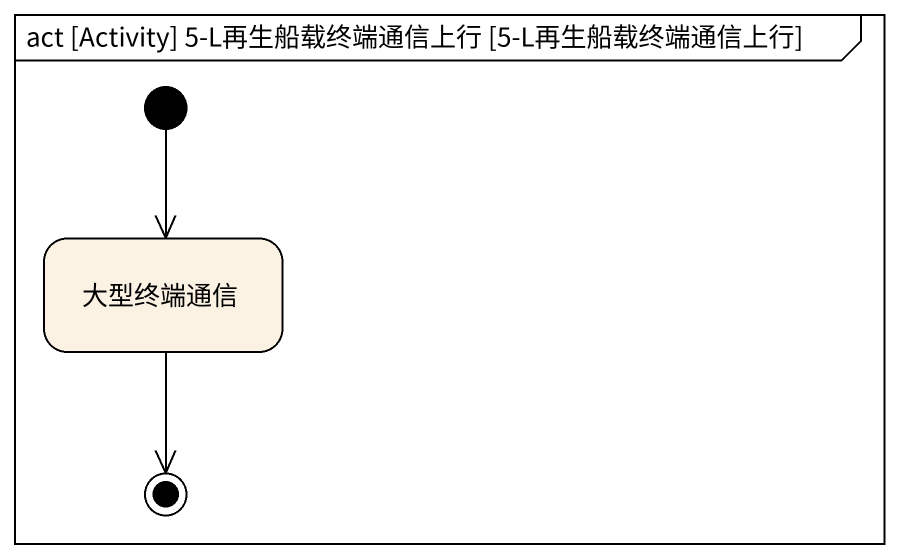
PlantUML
@startuml
mainframe act [Activity] 5-L再生船载终端通信上行 [5-L再生船载终端通信上行]
hide empty description
state 大型终端通信
[*] --> 大型终端通信
大型终端通信 --> [*]
@enduml
